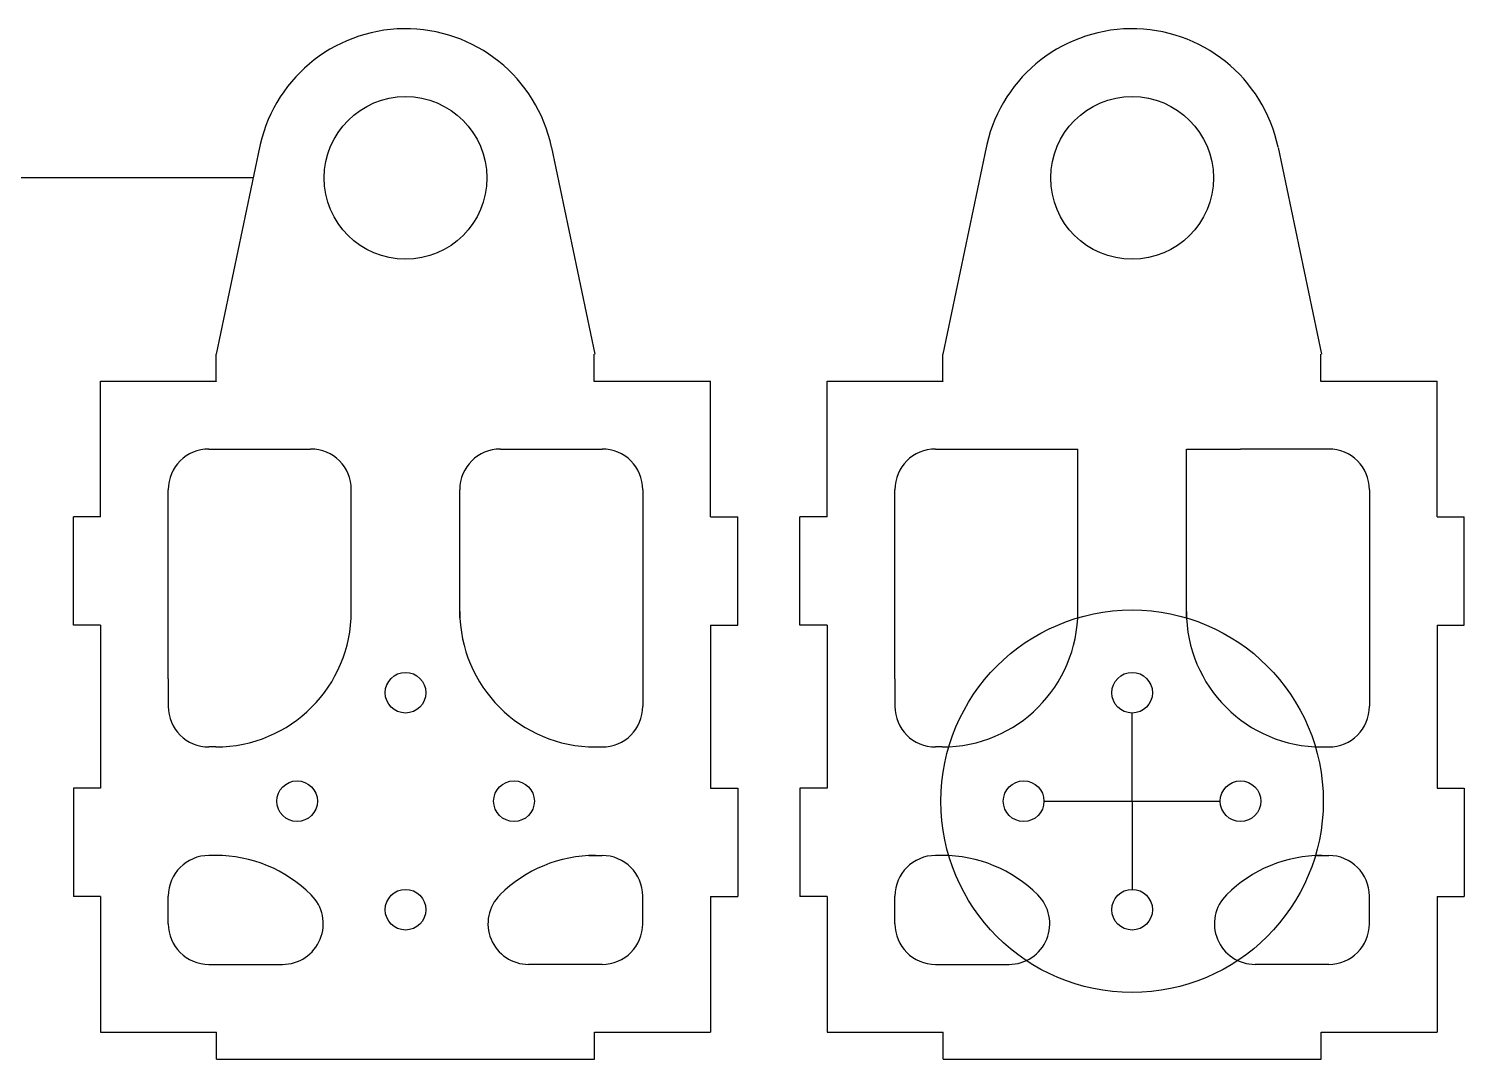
# Model space of a CAD drawing. Header units: millimetres. Extents: x 864 to 2914, y 1502 to 2002.
# Drawn here: x 2808 to 2913.8, y 1805 to 1881 of the extents above; entities that cross this region are included whole.
import ezdxf

# ---------------------------------------------------------------- set-up
doc = ezdxf.new("R2010")
doc.units = ezdxf.units.MM
doc.layers.add('1.5mm碳板', color=114, linetype='Continuous')

msp = doc.modelspace()

# ---------------------------------------------------------------- linework, layer by layer
at = {"layer": '1.5mm碳板'}
for p, q in [((2824.99, 1872.22), (2821.79, 1856.97)), ((2846.52, 1872.22), (2849.71, 1856.97)), ((2878.58, 1872.22), (2875.38, 1856.97)), ((2900.11, 1872.22), (2903.3, 1856.97)), ((2824.51, 1869.97), (2772.98, 1869.97)), ((2821.79, 1854.97), (2821.79, 1856.97)), ((2849.67, 1854.97), (2849.67, 1856.97)), ((2875.38, 1854.97), (2875.38, 1856.97)), ((2903.26, 1854.97), (2903.26, 1856.97)), ((2813.25, 1854.98), (2821.79, 1854.98)), ((2813.25, 1844.98), (2813.25, 1854.98)), ((2813.25, 1854.98), (2821.79, 1854.98)), ((2821.79, 1854.98), (2821.79, 1854.97)), ((2849.67, 1854.98), (2858.25, 1854.98)), ((2849.67, 1854.98), (2849.67, 1854.97)), ((2858.25, 1844.98), (2858.25, 1854.98)), ((2866.84, 1854.98), (2875.38, 1854.98)), ((2866.84, 1844.98), (2866.84, 1854.98)), ((2866.84, 1854.98), (2875.38, 1854.98)), ((2875.38, 1854.98), (2875.38, 1854.97)), ((2903.26, 1854.98), (2903.26, 1854.97)), ((2903.26, 1854.98), (2911.84, 1854.98)), ((2911.84, 1844.98), (2911.84, 1854.98)), ((2821.25, 1849.98), (2827.75, 1849.98)), ((2827.75, 1849.98), (2828.75, 1849.98)), ((2842.75, 1849.98), (2850.25, 1849.98)), ((2874.84, 1849.98), (2881.34, 1849.98)), ((2881.34, 1849.98), (2885.34, 1849.98)), ((2885.34, 1838.01), (2885.34, 1849.98)), ((2893.34, 1837.53), (2893.34, 1849.98)), ((2893.34, 1849.98), (2897.34, 1849.98)), ((2903.84, 1849.98), (2897.34, 1849.98)), ((2818.25, 1833.04), (2818.25, 1846.98)), ((2831.75, 1838.01), (2831.75, 1846.98)), ((2839.75, 1837.53), (2839.75, 1846.98)), ((2853.25, 1846.98), (2853.25, 1833.04)), ((2871.84, 1833.04), (2871.84, 1846.98)), ((2906.84, 1846.98), (2906.84, 1833.04)), ((2813.25, 1844.98), (2811.25, 1844.98)), ((2811.25, 1836.98), (2811.25, 1844.98)), ((2858.25, 1844.98), (2860.25, 1844.98)), ((2860.25, 1836.98), (2860.25, 1844.98)), ((2866.84, 1844.98), (2864.84, 1844.98)), ((2864.84, 1836.98), (2864.84, 1844.98)), ((2911.84, 1844.98), (2913.84, 1844.98)), ((2913.84, 1836.98), (2913.84, 1844.98)), ((2813.25, 1836.98), (2811.25, 1836.98)), ((2813.25, 1836.98), (2813.25, 1824.98)), ((2858.25, 1836.98), (2858.25, 1824.98)), ((2858.25, 1836.98), (2860.25, 1836.98)), ((2866.84, 1836.98), (2864.84, 1836.98)), ((2866.84, 1836.98), (2866.84, 1824.98)), ((2911.84, 1836.98), (2911.84, 1824.98)), ((2911.84, 1836.98), (2913.84, 1836.98)), ((2818.25, 1833.04), (2818.25, 1831.01)), ((2853.25, 1833.04), (2853.25, 1831.01)), ((2871.84, 1833.04), (2871.84, 1831.01)), ((2906.84, 1833.04), (2906.84, 1831.01)), ((2889.34, 1824.01), (2889.34, 1830.51)), ((2889.34, 1824.01), (2889.34, 1830.51)), ((2821.75, 1828.01), (2821.25, 1828.01)), ((2849.27, 1828.01), (2850.25, 1828.01)), ((2875.34, 1828.01), (2874.84, 1828.01)), ((2902.86, 1828.01), (2903.84, 1828.01)), ((2813.25, 1824.98), (2811.25, 1824.98)), ((2813.25, 1824.98), (2811.25, 1824.98)), ((2811.25, 1824.98), (2811.25, 1816.98)), ((2858.25, 1824.98), (2860.25, 1824.98)), ((2858.25, 1824.98), (2860.25, 1824.98)), ((2860.25, 1824.98), (2860.25, 1816.98)), ((2866.84, 1824.98), (2864.84, 1824.98)), ((2866.84, 1824.98), (2864.84, 1824.98)), ((2864.84, 1824.98), (2864.84, 1816.98)), ((2911.84, 1824.98), (2913.84, 1824.98)), ((2911.84, 1824.98), (2913.84, 1824.98)), ((2913.84, 1824.98), (2913.84, 1816.98)), ((2882.84, 1824.01), (2895.84, 1824.01)), ((2882.84, 1824.01), (2889.34, 1824.01)), ((2889.34, 1824.01), (2889.34, 1817.51)), ((2822.23, 1820.01), (2821.25, 1820.01)), ((2849.27, 1820.01), (2850.25, 1820.01)), ((2875.82, 1820.01), (2874.84, 1820.01)), ((2902.86, 1820.01), (2903.84, 1820.01)), ((2818.25, 1814.98), (2818.25, 1817.01)), ((2853.25, 1814.98), (2853.25, 1817.01)), ((2871.84, 1814.98), (2871.84, 1817.01)), ((2906.84, 1814.98), (2906.84, 1817.01)), ((2813.25, 1816.98), (2811.25, 1816.98)), ((2813.25, 1816.98), (2813.25, 1806.98)), ((2858.25, 1816.98), (2858.25, 1806.98)), ((2858.25, 1816.98), (2860.25, 1816.98)), ((2866.84, 1816.98), (2864.84, 1816.98)), ((2866.84, 1816.98), (2866.84, 1806.98)), ((2911.84, 1816.98), (2911.84, 1806.98)), ((2911.84, 1816.98), (2913.84, 1816.98)), ((2821.25, 1811.98), (2826.68, 1811.98)), ((2850.25, 1811.98), (2844.83, 1811.98)), ((2850.25, 1811.98), (2844.83, 1811.98)), ((2874.84, 1811.98), (2880.27, 1811.98)), ((2903.84, 1811.98), (2898.41, 1811.98)), ((2903.84, 1811.98), (2898.41, 1811.98)), ((2813.25, 1806.98), (2818.6, 1806.98)), ((2818.6, 1806.98), (2821.81, 1806.98)), ((2821.81, 1804.98), (2821.81, 1806.98)), ((2849.69, 1806.98), (2852.91, 1806.98)), ((2849.69, 1804.98), (2849.69, 1806.98)), ((2852.91, 1806.98), (2858.25, 1806.98)), ((2866.84, 1806.98), (2872.18, 1806.98)), ((2872.18, 1806.98), (2875.4, 1806.98)), ((2875.4, 1804.98), (2875.4, 1806.98)), ((2903.28, 1806.98), (2906.5, 1806.98)), ((2903.28, 1804.98), (2903.28, 1806.98)), ((2906.5, 1806.98), (2911.84, 1806.98)), ((2821.81, 1804.98), (2828.6, 1804.98)), ((2828.6, 1804.98), (2842.91, 1804.98)), ((2842.91, 1804.98), (2849.69, 1804.98)), ((2875.4, 1804.98), (2882.18, 1804.98)), ((2882.18, 1804.98), (2896.5, 1804.98)), ((2896.5, 1804.98), (2903.28, 1804.98))]:
    msp.add_line(p, q, dxfattribs=at)
for centre, radius in [((2835.75, 1869.97), 6), ((2889.34, 1869.97), 6), ((2889.34, 1824.01), 14.1), ((2835.75, 1832.01), 1.5), ((2889.34, 1832.01), 1.5), ((2827.75, 1824.01), 1.5), ((2843.75, 1824.01), 1.5), ((2881.34, 1824.01), 1.5), ((2897.34, 1824.01), 1.5), ((2835.75, 1816.01), 1.5), ((2889.34, 1816.01), 1.5)]:
    msp.add_circle(centre, radius, dxfattribs=at)
for centre, radius, start, end in [((2835.75, 1869.97), 11, 11.8283, 169.6012), ((2889.34, 1869.97), 11, 11.8283, 169.6012), ((2821.25, 1846.98), 3, 90, 180), ((2828.75, 1846.98), 3, 0, 90), ((2842.75, 1846.98), 3, 90, 180), ((2850.25, 1846.98), 3, 0, 90), ((2874.84, 1846.98), 3, 90, 180), ((2903.84, 1846.98), 3, 0, 90), ((2821.75, 1838.01), 10, 270, 0), ((2849.75, 1838.01), 10, 180, 270), ((2875.34, 1838.01), 10, 270, 0), ((2903.34, 1838.01), 10, 180, 270), ((2821.25, 1831.01), 3, 180, 270), ((2850.25, 1831.01), 3, 270, 0), ((2874.84, 1831.01), 3, 180, 270), ((2903.84, 1831.01), 3, 270, 0), ((2821.25, 1817.01), 3, 90, 180), ((2821.75, 1810.01), 10, 45.2574, 90), ((2849.75, 1810.01), 10, 90, 134.7426), ((2850.25, 1817.01), 3, 0, 90), ((2874.84, 1817.01), 3, 90, 180), ((2875.34, 1810.01), 10, 45.2574, 90), ((2903.34, 1810.01), 10, 90, 134.7426), ((2903.84, 1817.01), 3, 0, 90), ((2826.68, 1814.98), 3, 270, 45.2574), ((2844.83, 1814.98), 3, 134.7426, 270), ((2880.27, 1814.98), 3, 270, 45.2574), ((2898.41, 1814.98), 3, 134.7426, 270), ((2821.25, 1814.98), 3, 180, 270), ((2850.25, 1814.98), 3, 270, 0), ((2850.25, 1814.98), 3, 270, 0), ((2874.84, 1814.98), 3, 180, 270), ((2903.84, 1814.98), 3, 270, 0), ((2903.84, 1814.98), 3, 270, 0)]:
    msp.add_arc(centre, radius, start, end, dxfattribs=at)

doc.saveas('drawing.dxf')
